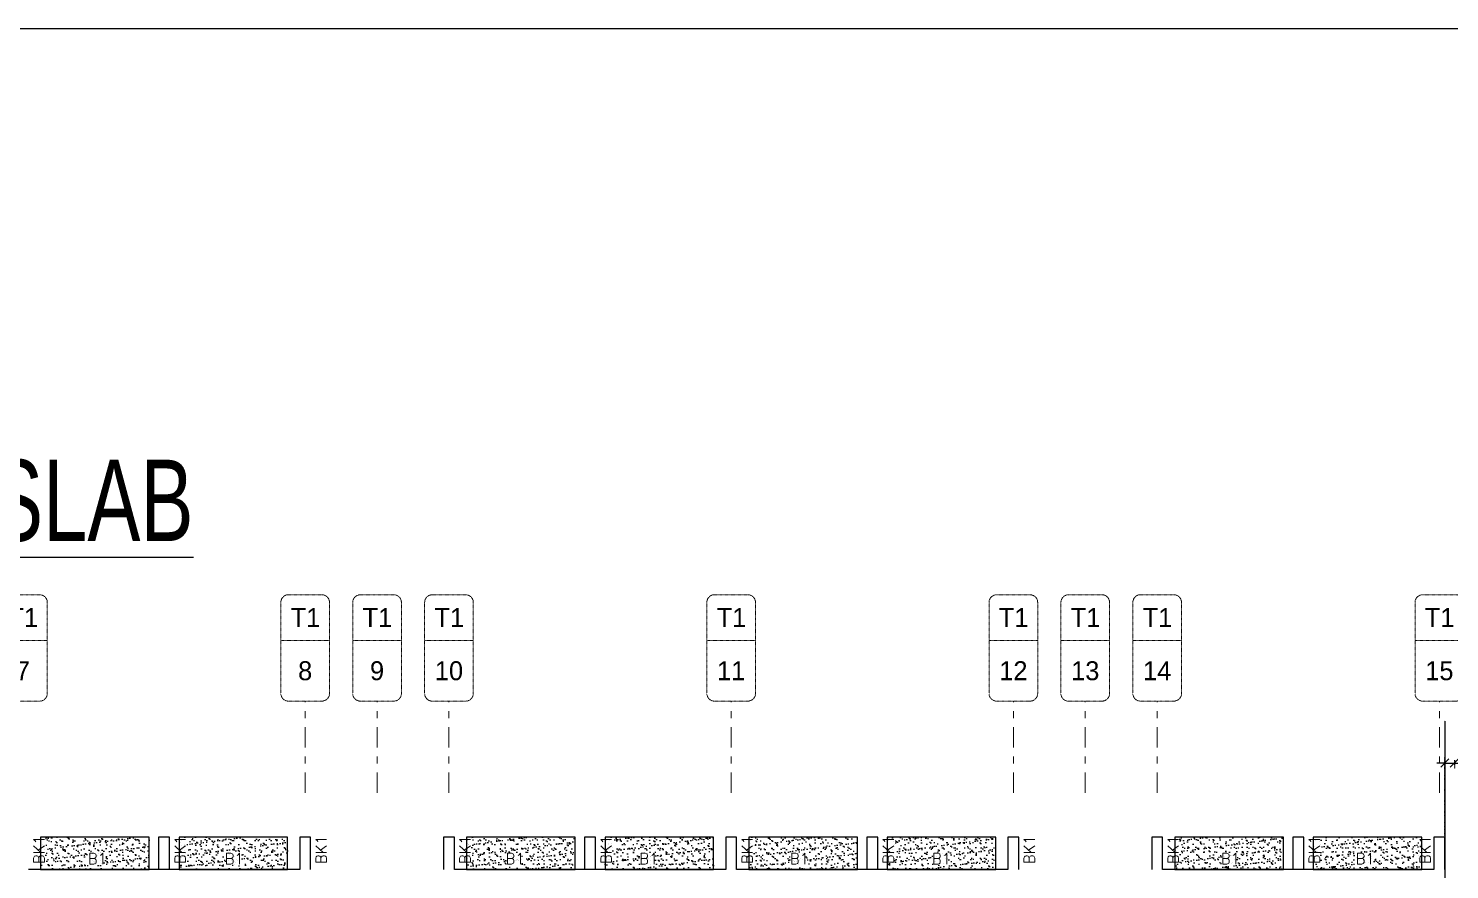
# Model space of a CAD drawing. Header units: millimetres. Extents: x 1078357 to 2594950, y -5122486 to -4636555.
# Drawn here: x 1601908 to 1628096, y -4652496 to -4636994 of the extents above; entities that cross this region are included whole.
import ezdxf
from ezdxf.enums import TextEntityAlignment as Align

# ---------------------------------------------------------------- set-up
doc = ezdxf.new("R2010")
doc.units = ezdxf.units.MM
doc.header["$PDMODE"] = 35
for name, pattern in [('CONTINOUS', [0]), ('DGN STYLE 7', [8.34, 3.75, -1.67, 1.25, -1.67]), ('DOT', [0.25, 0, -0.25]), ('HIDDEN', [0.375, 0.25, -0.125]), ('New Retail block$0$CONTINOUS', [0])]:
    doc.linetypes.add(name, pattern=pattern)
doc.layers.get('0').update_dxf_attribs({"lineweight": 0})
doc.layers.get('Defpoints').update_dxf_attribs({"lineweight": 0})
for name, color, linetype, lineweight in [('Boundary', 40, 'Continuous', 30), ('GRID LINE', 8, 'Continuous', 0), ('GRID NO', 8, 'DGN STYLE 7', 13), ('HATCH', 8, 'Continuous', 30)]:
    doc.layers.add(name, color=color, linetype=linetype, lineweight=lineweight)
for name, color, linetype in [('EXPANSION JOINT', 10, 'HIDDEN'), ('EXPANTION JOINT', 240, 'Continuous'), ('S TEXT', 7, 'Continuous'), ('S-BEAM', 3, 'HIDDEN'), ('S-BEAM NO.', 6, 'Continuous'), ('S-SLAB-PROJECTION', 54, 'New Retail block$0$CONTINOUS')]:
    doc.layers.add(name, color=color, linetype=linetype)
doc.styles.add('Roman', font='romans')
doc.styles.add('ROMANS', font='romans.shx', dxfattribs={"width": 0.85})
doc.styles.add('SANSSERIF', font='sas_____.pfb')
doc.styles.get("Standard").update_dxf_attribs({"font": 'Adani Regular.ttf', "height": 500})
doc.dimstyles.new('HARESH', dxfattribs={"dimtxt": 150, "dimasz": 75, "dimexe": 0, "dimexo": 0, "dimgap": 25, "dimtad": 1, "dimdec": 0, "dimdsep": 46, "dimtxsty": 'Roman', "dimblk": 'OBLIQUE', "dimcen": 225, "dimdle": 25, "dimclrd": 2, "dimclre": 2, "dimclrt": 7, "dimadec": 8, "dimazin": 1, "dimtfac": 1, "dimtdec": 0, "dimtmove": 0, "dimatfit": 0, "dimfxl": 1, "dimlwd": -1, "dimlwe": -1, "dimarcsym": 0})

# ---------------------------------------------------------------- blocks, each defined once
blk = doc.blocks.new('_Oblique')
at = {"color": 0, "linetype": 'ByBlock', "lineweight": -2}
blk.add_line((-0.5, -0.5), (0.5, 0.5), dxfattribs=at)
blk = doc.blocks.new('*D1549')
at = {"layer": 'Defpoints', "color": 0, "linetype": 'CONTINOUS', "ltscale": 0.5, "transparency": 16777216}
for p in [(1628184, -4650482, 3), (1628184, -4650533), (1628009, -4652496, 0)]:
    blk.add_point(p, dxfattribs=at)
at = {"layer": 'EXPANTION JOINT', "color": 2, "linetype": 'DOT', "ltscale": 0.5, "transparency": 16777216}
for p, q in [((1628009, -4652496), (1628009, -4650433)), ((1628184, -4650482), (1628184, -4650633))]:
    blk.add_line(p, q, dxfattribs=at)
at = {"layer": 'EXPANTION JOINT', "color": 2, "linetype": 'CONTINOUS', "ltscale": 0.5, "transparency": 16777216}
for p, q in [((1628009, -4650533), (1627859, -4650533)), ((1628009, -4650533), (1628184, -4650533)), ((1628184, -4650533), (1631548, -4650533))]:
    blk.add_line(p, q, dxfattribs=at)
at = {"layer": 'EXPANTION JOINT', "color": 2, "linetype": 'CONTINOUS', "ltscale": 0.5, "transparency": 16777216, "xscale": 150, "yscale": 150, "zscale": 150}
blk.add_blockref('_Oblique', (1628009, -4650533), dxfattribs=at)
at = {"layer": 'EXPANTION JOINT', "color": 2, "linetype": 'CONTINOUS', "ltscale": 0.5, "transparency": 16777216, "xscale": 150, "yscale": 150, "zscale": 150, "rotation": 180}
blk.add_blockref('_Oblique', (1628184, -4650533), dxfattribs=at)
at = {"layer": 'EXPANTION JOINT', "color": 7, "linetype": 'CONTINOUS', "ltscale": 0.5, "transparency": 16777216, "char_height": 225, "attachment_point": 5, "style": 'Roman'}
for s, insert in [('175mm', (1630016, -4650345)), ('EXPANSION JOINT ', (1630016, -4650720))]:
    blk.add_mtext(s, dxfattribs=dict(at, insert=insert))
blk = doc.blocks.new('*D1550')
at = {"layer": 'Defpoints', "color": 0, "linetype": 'CONTINOUS', "ltscale": 0.5, "transparency": 16777216}
for p in [(1628184, -4650482, 3), (1628184, -4650533), (1628009, -4652496, 0)]:
    blk.add_point(p, dxfattribs=at)
at = {"layer": 'EXPANTION JOINT', "color": 2, "linetype": 'DOT', "ltscale": 0.5, "transparency": 16777216}
for p, q in [((1628009, -4652496), (1628009, -4650433)), ((1628184, -4650482), (1628184, -4650633))]:
    blk.add_line(p, q, dxfattribs=at)
at = {"layer": 'EXPANTION JOINT', "color": 2, "linetype": 'CONTINOUS', "ltscale": 0.5, "transparency": 16777216}
for p, q in [((1628009, -4650533), (1627859, -4650533)), ((1628009, -4650533), (1628184, -4650533)), ((1628184, -4650533), (1631548, -4650533))]:
    blk.add_line(p, q, dxfattribs=at)
at = {"layer": 'EXPANTION JOINT', "color": 2, "linetype": 'CONTINOUS', "ltscale": 0.5, "transparency": 16777216, "xscale": 150, "yscale": 150, "zscale": 150}
blk.add_blockref('_Oblique', (1628009, -4650533), dxfattribs=at)
at = {"layer": 'EXPANTION JOINT', "color": 2, "linetype": 'CONTINOUS', "ltscale": 0.5, "transparency": 16777216, "xscale": 150, "yscale": 150, "zscale": 150, "rotation": 180}
blk.add_blockref('_Oblique', (1628184, -4650533), dxfattribs=at)
at = {"layer": 'EXPANTION JOINT', "color": 7, "linetype": 'CONTINOUS', "ltscale": 0.5, "transparency": 16777216, "char_height": 225, "attachment_point": 5, "style": 'Roman'}
for s, insert in [('175mm', (1630016, -4650345)), ('EXPANSION JOINT ', (1630016, -4650720))]:
    blk.add_mtext(s, dxfattribs=dict(at, insert=insert))
blk = doc.blocks.new('Tower grid nomenclature-ex')
at = {"layer": 'GRID NO'}
blk.add_lwpolyline([(-1250, -600), (1750, -600, 0.414214), (2000, -350), (2000, 750, 0.414214), (1750, 1000), (-1250, 1000, 0.414214), (-1500, 750), (-1500, -350, 0.414214)], format="xyb", close=True, dxfattribs=at)
blk.add_lwpolyline([(0, 1000), (0, -600)], dxfattribs=at)
at = {"layer": 'GRID NO', "flags": 8}
for p in [(-1235, 400), (1788, 400)]:
    blk.add_attdef('GRID', text='', height=625, dxfattribs=at).set_placement(p, align=Align.MIDDLE_CENTER)

msp = doc.modelspace()

# ---------------------------------------------------------------- hatches: boundary and pattern name
at = {"layer": 'HATCH'}
h = msp.add_hatch(dxfattribs=at)
h.set_pattern_fill('AR-SAND', color=8, scale=3, angle=179.97015)
h.set_pattern_definition([(37.4701541, (-1261975.03, 9335074.12), (-4.7236114, 146.8264517), [0, -115.824, 0, -129.54, 0, -123.825]), (7.4701541, (-1261975.03, 9335074.12), (134.9689868, 214.9772528), [0, -62.484, 0, -104.394, 0, -40.005]), (327.4701541, (-1262068.75, 9335074.16), (237.2979035, 0.3075449), [0, -38.1, 0, -137.16, 0, -179.07]), (317.4701541, (-1262068.75, 9335074.16), (229.1017424, 66.759465), [0, -19.05, 0, -89.916, 0, -102.87])])
h.paths.add_polyline_path([(1604133.5, -4651896.1), (1602133.5, -4651896.1), (1602133.5, -4652496.1), (1604133.5, -4652496.1)])
h = msp.add_hatch(dxfattribs=at)
h.set_pattern_fill('AR-SAND', color=8, scale=3, angle=179.97015)
h.set_pattern_definition([(37.4701541, (-1264525.03, 9335074.12), (-4.7236114, 146.8264517), [0, -115.824, 0, -129.54, 0, -123.825]), (7.4701541, (-1264525.03, 9335074.12), (134.9689868, 214.9772528), [0, -62.484, 0, -104.394, 0, -40.005]), (327.4701541, (-1264618.75, 9335074.16), (237.2979035, 0.3075449), [0, -38.1, 0, -137.16, 0, -179.07]), (317.4701541, (-1264618.75, 9335074.16), (229.1017424, 66.759465), [0, -19.05, 0, -89.916, 0, -102.87])])
h.paths.add_polyline_path([(1606683.5, -4651896.1), (1604683.5, -4651896.1), (1604683.5, -4652496.1), (1606683.5, -4652496.1)])
h = msp.add_hatch(dxfattribs=at)
h.set_pattern_fill('AR-SAND', color=8, scale=3, angle=179.97015)
h.set_pattern_definition([(37.4701541, (-1269825.03, 9335074.12), (-4.7236114, 146.8264517), [0, -115.824, 0, -129.54, 0, -123.825]), (7.4701541, (-1269825.03, 9335074.12), (134.9689868, 214.9772528), [0, -62.484, 0, -104.394, 0, -40.005]), (327.4701541, (-1269918.75, 9335074.16), (237.2979035, 0.3075449), [0, -38.1, 0, -137.16, 0, -179.07]), (317.4701541, (-1269918.75, 9335074.16), (229.1017424, 66.759465), [0, -19.05, 0, -89.916, 0, -102.87])])
h.paths.add_polyline_path([(1611983.5, -4651896.1), (1609983.5, -4651896.1), (1609983.5, -4652496.1), (1611983.5, -4652496.1)])
h = msp.add_hatch(dxfattribs=at)
h.set_pattern_fill('AR-SAND', color=8, scale=3, angle=179.97015)
h.set_pattern_definition([(37.4701541, (-1272375.03, 9335074.12), (-4.7236114, 146.8264517), [0, -115.824, 0, -129.54, 0, -123.825]), (7.4701541, (-1272375.03, 9335074.12), (134.9689868, 214.9772528), [0, -62.484, 0, -104.394, 0, -40.005]), (327.4701541, (-1272468.75, 9335074.16), (237.2979035, 0.3075449), [0, -38.1, 0, -137.16, 0, -179.07]), (317.4701541, (-1272468.75, 9335074.16), (229.1017424, 66.759465), [0, -19.05, 0, -89.916, 0, -102.87])])
h.paths.add_polyline_path([(1614533.5, -4651896.1), (1612533.5, -4651896.1), (1612533.5, -4652496.1), (1614533.5, -4652496.1)])
h = msp.add_hatch(dxfattribs=at)
h.set_pattern_fill('AR-SAND', color=8, scale=3, angle=179.97015)
h.set_pattern_definition([(37.4701541, (-1275025.03, 9335074.12), (-4.7236114, 146.8264517), [0, -115.824, 0, -129.54, 0, -123.825]), (7.4701541, (-1275025.03, 9335074.12), (134.9689868, 214.9772528), [0, -62.484, 0, -104.394, 0, -40.005]), (327.4701541, (-1275118.75, 9335074.16), (237.2979035, 0.3075449), [0, -38.1, 0, -137.16, 0, -179.07]), (317.4701541, (-1275118.75, 9335074.16), (229.1017424, 66.759465), [0, -19.05, 0, -89.916, 0, -102.87])])
h.paths.add_polyline_path([(1617183.5, -4651896.1), (1615183.5, -4651896.1), (1615183.5, -4652496.1), (1617183.5, -4652496.1)])
h = msp.add_hatch(dxfattribs=at)
h.set_pattern_fill('AR-SAND', color=8, scale=3, angle=179.97015)
h.set_pattern_definition([(37.4701541, (-1277575.03, 9335074.12), (-4.7236114, 146.8264517), [0, -115.824, 0, -129.54, 0, -123.825]), (7.4701541, (-1277575.03, 9335074.12), (134.9689868, 214.9772528), [0, -62.484, 0, -104.394, 0, -40.005]), (327.4701541, (-1277668.75, 9335074.16), (237.2979035, 0.3075449), [0, -38.1, 0, -137.16, 0, -179.07]), (317.4701541, (-1277668.75, 9335074.16), (229.1017424, 66.759465), [0, -19.05, 0, -89.916, 0, -102.87])])
h.paths.add_polyline_path([(1619733.5, -4651896.1), (1617733.5, -4651896.1), (1617733.5, -4652496.1), (1619733.5, -4652496.1)])
h = msp.add_hatch(dxfattribs=at)
h.set_pattern_fill('AR-SAND', color=8, scale=3, angle=179.97015)
h.set_pattern_definition([(37.4701541, (-1282875.03, 9335074.12), (-4.7236114, 146.8264517), [0, -115.824, 0, -129.54, 0, -123.825]), (7.4701541, (-1282875.03, 9335074.12), (134.9689868, 214.9772528), [0, -62.484, 0, -104.394, 0, -40.005]), (327.4701541, (-1282968.75, 9335074.16), (237.2979035, 0.3075449), [0, -38.1, 0, -137.16, 0, -179.07]), (317.4701541, (-1282968.75, 9335074.16), (229.1017424, 66.759465), [0, -19.05, 0, -89.916, 0, -102.87])])
h.paths.add_polyline_path([(1625033.5, -4651896.1), (1623033.5, -4651896.1), (1623033.5, -4652496.1), (1625033.5, -4652496.1)])
h = msp.add_hatch(dxfattribs=at)
h.set_pattern_fill('AR-SAND', color=8, scale=3, angle=179.97015)
h.set_pattern_definition([(37.4701541, (-1285425.03, 9335074.12), (-4.7236114, 146.8264517), [0, -115.824, 0, -129.54, 0, -123.825]), (7.4701541, (-1285425.03, 9335074.12), (134.9689868, 214.9772528), [0, -62.484, 0, -104.394, 0, -40.005]), (327.4701541, (-1285518.75, 9335074.16), (237.2979035, 0.3075449), [0, -38.1, 0, -137.16, 0, -179.07]), (317.4701541, (-1285518.75, 9335074.16), (229.1017424, 66.759465), [0, -19.05, 0, -89.916, 0, -102.87])])
h.paths.add_polyline_path([(1627583.5, -4651896.1), (1625583.5, -4651896.1), (1625583.5, -4652496.1), (1627583.5, -4652496.1)])

# ---------------------------------------------------------------- linework, layer by layer
at = {"layer": 'Boundary', "ltscale": 700, "elevation": 0}
msp.add_lwpolyline([(1574104.5, -4636994.1), (1679698.7, -4636994.1), (1679698.7, -4682741.1), (1574104.5, -4682741.1)], close=True, dxfattribs=at)
at = {"layer": 'EXPANSION JOINT'}
msp.add_line((1628008.5, -4649756.1, 0), (1628008.5, -4670088.7, 0), dxfattribs=at)
msp.add_line((1628008.5, -4649756.1, 0), (1628008.5, -4670088.7, 0), dxfattribs=at)
at = {"layer": 'GRID LINE', "linetype": 'DGN STYLE 7', "ltscale": 100, "elevation": 0}
for points in [[(1607008, -4651080.4), (1607008, -4649391.5)], [(1608333, -4651080.4), (1608333, -4649391.5)], [(1609658, -4651080.4), (1609658, -4649391.5)], [(1614858, -4651080.4), (1614858, -4649391.5)], [(1620058, -4651080.4), (1620058, -4649391.5)], [(1621383, -4651080.4), (1621383, -4649391.5)], [(1622708, -4651080.4), (1622708, -4649391.5)], [(1627908, -4651080.4), (1627908, -4649391.5)]]:
    msp.add_lwpolyline(points, dxfattribs=at)
at = {"layer": 'S-BEAM', "linetype": 'CONTINOUS', "ltscale": 700}
for p, q in [((1604508.3, -4651896.1, 0), (1604308.3, -4651896.1, 0)), ((1604308.3, -4651896.1, 0), (1604308.3, -4652496.1)), ((1604508.3, -4652496.1), (1604508.3, -4651896.1, 0)), ((1607108.3, -4651896), (1606908.3, -4651896)), ((1606908.3, -4651896), (1606908.3, -4652496, 0)), ((1607108.3, -4652496, 0), (1607108.3, -4651896)), ((1609758.3, -4651896.1, 0), (1609558.3, -4651896.1, 0)), ((1609558.3, -4651896.1, 0), (1609558.3, -4652496.1)), ((1609758.3, -4652496.1), (1609758.3, -4651896.1, 0)), ((1612358.3, -4651896.1, 0), (1612158.3, -4651896.1, 0)), ((1612158.3, -4651896.1, 0), (1612158.3, -4652496.1)), ((1612358.3, -4652496.1), (1612358.3, -4651896.1, 0)), ((1614958.3, -4651896.1, 0), (1614758.3, -4651896.1, 0)), ((1614758.3, -4651896.1, 0), (1614758.3, -4652496.1)), ((1614958.3, -4652496.1), (1614958.3, -4651896.1, 0)), ((1617558.3, -4651896.1, 0), (1617358.3, -4651896.1, 0)), ((1617358.3, -4651896.1, 0), (1617358.3, -4652496.1)), ((1617558.3, -4652496.1), (1617558.3, -4651896.1, 0)), ((1620158.3, -4651896.1), (1619958.3, -4651896.1)), ((1619958.3, -4651896.1), (1619958.3, -4652496.1, 0)), ((1620158.3, -4652496.1, 0), (1620158.3, -4651896.1)), ((1622808.3, -4651896.1, 0), (1622608.3, -4651896.1, 0)), ((1622608.3, -4651896.1, 0), (1622608.3, -4652496.1)), ((1622808.3, -4652496.1), (1622808.3, -4651896.1, 0)), ((1625408.3, -4651896.1, 0), (1625208.3, -4651896.1, 0)), ((1625208.3, -4651896.1, 0), (1625208.3, -4652496.1)), ((1625408.3, -4652496.1), (1625408.3, -4651896.1, 0)), ((1628008.3, -4651896.1, 0), (1627808.3, -4651896.1, 0)), ((1627808.3, -4651896.1, 0), (1627808.3, -4652496.1)), ((1628008.3, -4652496.1), (1628008.3, -4651896.1, 0)), ((1606908.5, -4652496.1, 0), (1601908.5, -4652496.1, 0)), ((1614758.5, -4652496.1, 0), (1609758.5, -4652496.1, 0)), ((1619958.5, -4652496.1, 0), (1614958.5, -4652496.1, 0)), ((1627808.5, -4652496.1, 0), (1622808.5, -4652496.1, 0))]:
    msp.add_line(p, q, dxfattribs=at)
at = {"layer": 'S-SLAB-PROJECTION', "elevation": 0}
for points in [[(1604133.5, -4651896.1), (1602133.5, -4651896.1), (1602133.5, -4652496.1), (1604133.5, -4652496.1)], [(1606683.5, -4651896.1), (1604683.5, -4651896.1), (1604683.5, -4652496.1), (1606683.5, -4652496.1)], [(1611983.5, -4651896.1), (1609983.5, -4651896.1), (1609983.5, -4652496.1), (1611983.5, -4652496.1)], [(1614533.5, -4651896.1), (1612533.5, -4651896.1), (1612533.5, -4652496.1), (1614533.5, -4652496.1)], [(1617183.5, -4651896.1), (1615183.5, -4651896.1), (1615183.5, -4652496.1), (1617183.5, -4652496.1)], [(1619733.5, -4651896.1), (1617733.5, -4651896.1), (1617733.5, -4652496.1), (1619733.5, -4652496.1)], [(1625033.5, -4651896.1), (1623033.5, -4651896.1), (1623033.5, -4652496.1), (1625033.5, -4652496.1)], [(1627583.5, -4651896.1), (1625583.5, -4651896.1), (1625583.5, -4652496.1), (1627583.5, -4652496.1)]]:
    msp.add_lwpolyline(points, close=True, dxfattribs=at)

# ---------------------------------------------------------------- block references
at = {"layer": 'GRID NO'}
ref = msp.add_blockref('Tower grid nomenclature-ex', (1601696, -4648271.5, 0), dxfattribs=dict(at, xscale=0.56, yscale=0.56, zscale=0.56, rotation=270))
ref.add_attrib('GRID', '7', dxfattribs={"height": 350}).set_placement((1601808, -4648831.5, 0), align=Align.MIDDLE_CENTER)
ref.add_attrib('GRID', 'T1', dxfattribs={"height": 350}).set_placement((1601813.9, -4647851.5, 0), align=Align.MIDDLE_CENTER)
ref = msp.add_blockref('Tower grid nomenclature-ex', (1606896, -4648271.5, 0), dxfattribs=dict(at, xscale=0.56, yscale=0.56, zscale=0.56, rotation=270))
ref.add_attrib('GRID', '8', dxfattribs={"height": 350}).set_placement((1607008, -4648831.5, 0), align=Align.MIDDLE_CENTER)
ref.add_attrib('GRID', 'T1', dxfattribs={"height": 350}).set_placement((1607013.9, -4647851.5, 0), align=Align.MIDDLE_CENTER)
ref = msp.add_blockref('Tower grid nomenclature-ex', (1608221, -4648271.5, 0), dxfattribs=dict(at, xscale=0.56, yscale=0.56, zscale=0.56, rotation=270))
ref.add_attrib('GRID', '9', dxfattribs={"height": 350}).set_placement((1608333, -4648831.5, 0), align=Align.MIDDLE_CENTER)
ref.add_attrib('GRID', 'T1', dxfattribs={"height": 350}).set_placement((1608338.9, -4647851.5, 0), align=Align.MIDDLE_CENTER)
ref = msp.add_blockref('Tower grid nomenclature-ex', (1609546, -4648271.5, 0), dxfattribs=dict(at, xscale=0.56, yscale=0.56, zscale=0.56, rotation=270))
ref.add_attrib('GRID', '10', dxfattribs={"height": 350}).set_placement((1609658, -4648831.5, 0), align=Align.MIDDLE_CENTER)
ref.add_attrib('GRID', 'T1', dxfattribs={"height": 350}).set_placement((1609663.9, -4647851.5, 0), align=Align.MIDDLE_CENTER)
ref = msp.add_blockref('Tower grid nomenclature-ex', (1614746, -4648271.5, 0), dxfattribs=dict(at, xscale=0.56, yscale=0.56, zscale=0.56, rotation=270))
ref.add_attrib('GRID', '11', dxfattribs={"height": 350}).set_placement((1614858, -4648831.5, 0), align=Align.MIDDLE_CENTER)
ref.add_attrib('GRID', 'T1', dxfattribs={"height": 350}).set_placement((1614863.9, -4647851.5, 0), align=Align.MIDDLE_CENTER)
ref = msp.add_blockref('Tower grid nomenclature-ex', (1619946, -4648271.5, 0), dxfattribs=dict(at, xscale=0.56, yscale=0.56, zscale=0.56, rotation=270))
ref.add_attrib('GRID', '12', dxfattribs={"height": 350}).set_placement((1620058, -4648831.5, 0), align=Align.MIDDLE_CENTER)
ref.add_attrib('GRID', 'T1', dxfattribs={"height": 350}).set_placement((1620063.9, -4647851.5, 0), align=Align.MIDDLE_CENTER)
ref = msp.add_blockref('Tower grid nomenclature-ex', (1621271, -4648271.5, 0), dxfattribs=dict(at, xscale=0.56, yscale=0.56, zscale=0.56, rotation=270))
ref.add_attrib('GRID', '13', dxfattribs={"height": 350}).set_placement((1621383, -4648831.5, 0), align=Align.MIDDLE_CENTER)
ref.add_attrib('GRID', 'T1', dxfattribs={"height": 350}).set_placement((1621388.9, -4647851.5, 0), align=Align.MIDDLE_CENTER)
ref = msp.add_blockref('Tower grid nomenclature-ex', (1622596, -4648271.5, 0), dxfattribs=dict(at, xscale=0.56, yscale=0.56, zscale=0.56, rotation=270))
ref.add_attrib('GRID', '14', dxfattribs={"height": 350}).set_placement((1622708, -4648831.5, 0), align=Align.MIDDLE_CENTER)
ref.add_attrib('GRID', 'T1', dxfattribs={"height": 350}).set_placement((1622713.9, -4647851.5, 0), align=Align.MIDDLE_CENTER)
ref = msp.add_blockref('Tower grid nomenclature-ex', (1627796, -4648271.5, 0), dxfattribs=dict(at, xscale=0.56, yscale=0.56, zscale=0.56, rotation=270))
ref.add_attrib('GRID', '15', dxfattribs={"height": 350}).set_placement((1627908, -4648831.5, 0), align=Align.MIDDLE_CENTER)
ref.add_attrib('GRID', 'T1', dxfattribs={"height": 350}).set_placement((1627913.9, -4647851.5, 0), align=Align.MIDDLE_CENTER)

# ---------------------------------------------------------------- texts
at = {"layer": 'S TEXT', "color": 1, "extrusion": (-1.33677e-08, 3.74197e-09, 1), "style": 'SANSSERIF', "width": 0.7}
msp.add_text('%%U(TOWER 1)- 5TH FLOOR ROOF SLAB', height=1500, dxfattribs=at).set_placement((1579364.1, -4646441.2, 0.2))
at = {"layer": 'S-BEAM NO.', "linetype": 'CONTINOUS', "ltscale": 700, "style": 'ROMANS'}
for p in [(1602204, -4652395.7, 50), (1604804, -4652395.8, 50), (1607404, -4652395.7, 50), (1610054, -4652395.8, 50), (1612654, -4652395.8, 50), (1615254, -4652395.8, 50), (1617854, -4652395.8, 50), (1620454, -4652395.7, 50), (1623104, -4652395.8, 50), (1625704, -4652395.8, 50), (1627745.5, -4652395.8, 50)]:
    msp.add_text('BK1', height=200, rotation=90, dxfattribs=at).set_placement(p)
at = {"layer": 'S-BEAM NO.', "linetype": 'HIDDEN', "ltscale": 500, "style": 'ROMANS'}
for p in [(1603002.8, -4652395.8, -2.7), (1605526.5, -4652395.8, -2.7), (1610700.1, -4652395.8, -2.7), (1613164.5, -4652395.8, -2.7), (1615940.3, -4652395.8, -2.7), (1618557.6, -4652395.8, -2.7), (1623881.1, -4652395.8, -2.7), (1626365.9, -4652395.8, -2.7)]:
    msp.add_text('B1', height=200, rotation=359.99906, dxfattribs=at).set_placement(p)

# ---------------------------------------------------------------- dimensions: what is measured, and where the dimension line sits
at = {"layer": 'EXPANTION JOINT', "linetype": 'CONTINOUS', "ltscale": 0.5}
for picture in ['*D1549', '*D1550']:
    dim = msp.add_linear_dim(base=(1628183.5, -4650532.9, -2.8), p1=(1628008.6, -4652495.8, -2.8), p2=(1628183.5, -4650482.5, 0), text='175mm\\XEXPANSION JOINT ', dimstyle='HARESH', override={"dimtxt": 225, "dimasz": 150, "dimexe": 100, "dimgap": 75, "dimtxsty": 'Roman', "dimdle": 1, "dimfxl": 500, "dimarcsym": 1}, dxfattribs=at)
    dim.commit()
    dim.dimension.update_dxf_attribs({"geometry": picture, "text_midpoint": (1630015.7, -4650532.9, -2.8)})

doc.saveas('drawing.dxf')
